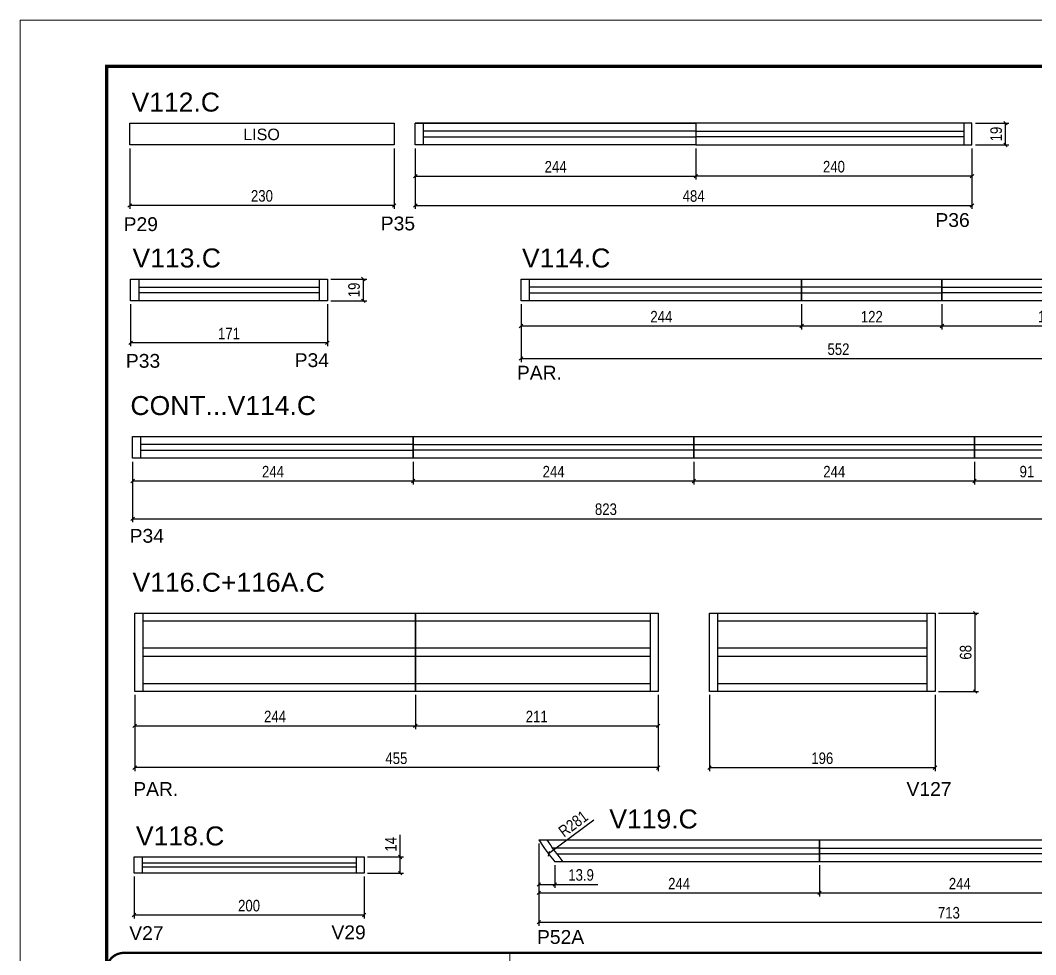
# Model space of a CAD drawing. Extents: x 2815 to 9069, y 548 to 5044.
# Drawn here: x 5999 to 6882, y 3083 to 3895 of the extents above; entities that cross this region are included whole.
import ezdxf
from ezdxf.enums import TextEntityAlignment as Align

# ---------------------------------------------------------------- set-up
doc = ezdxf.new("R2010")
doc.units = 0
doc.linetypes.add('CONTINUO', pattern=[0])
doc.linetypes.add('DASHED', pattern=[0.75, 0.5, -0.25])
for name, color, linetype in [('5', 5, 'Continuous'), ('COTA', 241, 'Continuous'), ('Cotas', 1, 'Continuous'), ('NOMENCLATURA', 7, 'Continuous'), ('Painéis', 200, 'Continuous'), ('SARR_2.2x7', 40, 'Continuous'), ('SARR_EDITAR', 141, 'Continuous')]:
    doc.layers.add(name, color=color, linetype=linetype)
for name, color, linetype, lineweight in [('Escoras', 2, 'Continuous', 25), ('Folhas', 255, 'Continuous', 9), ('Romaneio', 3, 'Continuous', 13), ('SARRAFO DE PRESSAO', 251, 'DASHED', 9)]:
    doc.layers.add(name, color=color, linetype=linetype, lineweight=lineweight)
doc.styles.add('ARIAL', font='arial.ttf')
doc.styles.add('COTA TECNICA-50', font='techl___.ttf', dxfattribs={"height": 10})
doc.styles.get("Standard").update_dxf_attribs({"font": 'arial.ttf'})
doc.dimstyles.new('COTA PAINEL-50', dxfattribs={"dimtxt": 10, "dimasz": 3, "dimexe": 3, "dimexo": 3, "dimgap": 3, "dimtad": 1, "dimdec": 1, "dimzin": 12, "dimdsep": 46, "dimtxsty": 'COTA TECNICA-50', "dimblk1": 'OBLIQUE', "dimblk2": 'OBLIQUE', "dimsah": 1, "dimcen": 0.9, "dimclrd": 4, "dimclre": 4, "dimclrt": 240, "dimadec": 1, "dimazin": 3, "dimtfac": 1, "dimtdec": 1, "dimtmove": 0, "dimatfit": 3, "dimfxl": 1, "dimtolj": 1, "dimtzin": 12, "dimarcsym": 0})

# ---------------------------------------------------------------- blocks, each defined once
blk = doc.blocks.new('9999999999')
at = {"color": 30, "linetype": 'CONTINUO'}
blk.add_line((98564.56, 34230.21), (98564.56, 34429.45), dxfattribs=at)
at = {"color": 30, "linetype": 'CONTINUO', "const_width": 2}
blk.add_lwpolyline([(99583.98, 34230.21), (99583.98, 34414.45, 0.414214), (99568.98, 34429.45), (98228.98, 34429.45, 0.414214), (98213.98, 34414.45), (98213.98, 34245.21, 0.414214), (98228.98, 34230.21), (99583.98, 34230.21)], format="xyb", dxfattribs=at)
at = {"layer": 'Folhas'}
blk.add_lwpolyline([(98138.98, 34190.21), (99623.98, 34190.21), (99623.98, 35240.21), (98138.98, 35240.21)], close=True, dxfattribs=at)
at = {"layer": 'Folhas', "color": 30, "const_width": 3}
blk.add_lwpolyline([(98213.98, 34230.21), (99583.98, 34230.21), (99583.98, 35200.21), (98213.98, 35200.21)], close=True, dxfattribs=at)
blk = doc.blocks.new('_Oblique')
at = {"color": 0, "linetype": 'ByBlock', "lineweight": -2}
blk.add_line((-0.5, -0.5), (0.5, 0.5), dxfattribs=at)
blk = doc.blocks.new('*D569')
at = {"layer": 'COTA', "color": 4, "linetype": 'ByBlock', "lineweight": -2, "transparency": 16777216}
for p, q in [((6094.07, 3783.55), (6094.07, 3731.02)), ((6324.07, 3783.55), (6324.07, 3731.02)), ((6324.07, 3734.02), (6094.07, 3734.02))]:
    blk.add_line(p, q, dxfattribs=at)
at = {"layer": 'Defpoints', "color": 0, "linetype": 'ByBlock', "transparency": 16777216}
for p in [(6094.07, 3786.55), (6324.07, 3786.55), (6094.07, 3734.02)]:
    blk.add_point(p, dxfattribs=at)
at = {"layer": 'COTA', "color": 4, "linetype": 'ByBlock', "lineweight": -2, "transparency": 16777216, "xscale": 3, "yscale": 3, "zscale": 3, "rotation": 180}
blk.add_blockref('_Oblique', (6094.07, 3734.02), dxfattribs=at)
at = {"layer": 'COTA', "color": 4, "linetype": 'ByBlock', "lineweight": -2, "transparency": 16777216, "xscale": 3, "yscale": 3, "zscale": 3}
blk.add_blockref('_Oblique', (6324.07, 3734.02), dxfattribs=at)
at = {"layer": 'COTA', "color": 240, "linetype": 'ByBlock', "transparency": 16777216, "insert": (6209.07, 3742.24), "char_height": 10, "attachment_point": 5, "style": 'COTA TECNICA-50'}
blk.add_mtext('\\A1;230', dxfattribs=at)
blk = doc.blocks.new('*D570')
at = {"layer": 'COTA', "color": 4, "linetype": 'ByBlock', "lineweight": -2, "transparency": 16777216}
for p, q in [((6586.38, 3783.55), (6586.38, 3756.52)), ((6826.38, 3783.55), (6826.38, 3756.52)), ((6826.38, 3759.52), (6586.38, 3759.52))]:
    blk.add_line(p, q, dxfattribs=at)
at = {"layer": 'Defpoints', "color": 0, "linetype": 'ByBlock', "transparency": 16777216}
for p in [(6586.38, 3786.55), (6826.38, 3786.55), (6586.38, 3759.52)]:
    blk.add_point(p, dxfattribs=at)
at = {"layer": 'COTA', "color": 4, "linetype": 'ByBlock', "lineweight": -2, "transparency": 16777216, "xscale": 3, "yscale": 3, "zscale": 3, "rotation": 180}
blk.add_blockref('_Oblique', (6586.38, 3759.52), dxfattribs=at)
at = {"layer": 'COTA', "color": 4, "linetype": 'ByBlock', "lineweight": -2, "transparency": 16777216, "xscale": 3, "yscale": 3, "zscale": 3}
blk.add_blockref('_Oblique', (6826.38, 3759.52), dxfattribs=at)
at = {"layer": 'COTA', "color": 240, "linetype": 'ByBlock', "transparency": 16777216, "insert": (6706.38, 3767.62), "char_height": 10, "attachment_point": 5, "style": 'COTA TECNICA-50'}
blk.add_mtext('\\A1;240', dxfattribs=at)
blk = doc.blocks.new('*D494')
at = {"layer": 'COTA', "color": 4, "linetype": 'ByBlock', "lineweight": -2, "transparency": 16777216}
for p, q in [((6342.38, 3783.55), (6342.38, 3756.52)), ((6586.38, 3783.55), (6586.38, 3756.52)), ((6342.38, 3759.52), (6586.38, 3759.52))]:
    blk.add_line(p, q, dxfattribs=at)
at = {"layer": 'Defpoints', "color": 0, "linetype": 'ByBlock', "transparency": 16777216}
for p in [(6342.38, 3786.55), (6586.38, 3786.55), (6586.38, 3759.52)]:
    blk.add_point(p, dxfattribs=at)
at = {"layer": 'COTA', "color": 4, "linetype": 'ByBlock', "lineweight": -2, "transparency": 16777216, "xscale": 3, "yscale": 3, "zscale": 3, "rotation": 180}
blk.add_blockref('_Oblique', (6342.38, 3759.52), dxfattribs=at)
at = {"layer": 'COTA', "color": 4, "linetype": 'ByBlock', "lineweight": -2, "transparency": 16777216, "xscale": 3, "yscale": 3, "zscale": 3}
blk.add_blockref('_Oblique', (6586.38, 3759.52), dxfattribs=at)
at = {"layer": 'COTA', "color": 240, "linetype": 'ByBlock', "transparency": 16777216, "insert": (6464.38, 3767.59), "char_height": 10, "attachment_point": 5, "style": 'COTA TECNICA-50'}
blk.add_mtext('\\A1;244', dxfattribs=at)
blk = doc.blocks.new('*D495')
at = {"layer": 'Defpoints', "color": 0, "linetype": 'ByBlock', "transparency": 16777216}
for p in [(6342.38, 3786.55), (6826.38, 3786.55), (6826.38, 3734.02)]:
    blk.add_point(p, dxfattribs=at)
at = {"layer": 'Romaneio', "color": 4, "linetype": 'ByBlock', "lineweight": -2, "transparency": 16777216}
for p, q in [((6342.38, 3783.55), (6342.38, 3731.02)), ((6826.38, 3783.55), (6826.38, 3731.02)), ((6342.38, 3734.02), (6826.38, 3734.02))]:
    blk.add_line(p, q, dxfattribs=at)
at = {"layer": 'Romaneio', "color": 4, "linetype": 'ByBlock', "lineweight": -2, "transparency": 16777216, "xscale": 3, "yscale": 3, "zscale": 3, "rotation": 180}
blk.add_blockref('_Oblique', (6342.38, 3734.02), dxfattribs=at)
at = {"layer": 'Romaneio', "color": 4, "linetype": 'ByBlock', "lineweight": -2, "transparency": 16777216, "xscale": 3, "yscale": 3, "zscale": 3}
blk.add_blockref('_Oblique', (6826.38, 3734.02), dxfattribs=at)
at = {"layer": 'Romaneio', "color": 240, "linetype": 'ByBlock', "transparency": 16777216, "insert": (6584.38, 3742.12), "char_height": 10, "attachment_point": 5, "style": 'COTA TECNICA-50'}
blk.add_mtext('\\A1;484', dxfattribs=at)
blk = doc.blocks.new('*D497')
at = {"layer": 'COTA', "color": 4, "linetype": 'ByBlock', "lineweight": -2, "transparency": 16777216}
for p, q in [((6434.3, 3648.02), (6434.3, 3626.19)), ((6678.3, 3648.02), (6678.3, 3626.19)), ((6434.3, 3629.19), (6678.3, 3629.19))]:
    blk.add_line(p, q, dxfattribs=at)
at = {"layer": 'Defpoints', "color": 0, "linetype": 'ByBlock', "transparency": 16777216}
for p in [(6434.3, 3651.02), (6678.3, 3651.02), (6678.3, 3629.19)]:
    blk.add_point(p, dxfattribs=at)
at = {"layer": 'COTA', "color": 4, "linetype": 'ByBlock', "lineweight": -2, "transparency": 16777216, "xscale": 3, "yscale": 3, "zscale": 3, "rotation": 180}
blk.add_blockref('_Oblique', (6434.3, 3629.19), dxfattribs=at)
at = {"layer": 'COTA', "color": 4, "linetype": 'ByBlock', "lineweight": -2, "transparency": 16777216, "xscale": 3, "yscale": 3, "zscale": 3}
blk.add_blockref('_Oblique', (6678.3, 3629.19), dxfattribs=at)
at = {"layer": 'COTA', "color": 240, "linetype": 'ByBlock', "transparency": 16777216, "insert": (6556.3, 3637.26), "char_height": 10, "attachment_point": 5, "style": 'COTA TECNICA-50'}
blk.add_mtext('\\A1;244', dxfattribs=at)
blk = doc.blocks.new('*D498')
at = {"layer": 'COTA', "color": 4, "linetype": 'ByBlock', "lineweight": -2, "transparency": 16777216}
for p, q in [((6678.3, 3648.02), (6678.3, 3626.19)), ((6800.3, 3648.02), (6800.3, 3626.19)), ((6678.3, 3629.19), (6800.3, 3629.19))]:
    blk.add_line(p, q, dxfattribs=at)
at = {"layer": 'Defpoints', "color": 0, "linetype": 'ByBlock', "transparency": 16777216}
for p in [(6678.3, 3651.02), (6800.3, 3651.02), (6800.3, 3629.19)]:
    blk.add_point(p, dxfattribs=at)
at = {"layer": 'COTA', "color": 4, "linetype": 'ByBlock', "lineweight": -2, "transparency": 16777216, "xscale": 3, "yscale": 3, "zscale": 3, "rotation": 180}
blk.add_blockref('_Oblique', (6678.3, 3629.19), dxfattribs=at)
at = {"layer": 'COTA', "color": 4, "linetype": 'ByBlock', "lineweight": -2, "transparency": 16777216, "xscale": 3, "yscale": 3, "zscale": 3}
blk.add_blockref('_Oblique', (6800.3, 3629.19), dxfattribs=at)
at = {"layer": 'COTA', "color": 240, "linetype": 'ByBlock', "transparency": 16777216, "insert": (6739.3, 3637.25), "char_height": 10, "attachment_point": 5, "style": 'COTA TECNICA-50'}
blk.add_mtext('\\A1;122', dxfattribs=at)
blk = doc.blocks.new('*D499')
at = {"layer": 'COTA', "color": 4, "linetype": 'ByBlock', "lineweight": -2, "transparency": 16777216}
for p, q in [((6800.3, 3648.02), (6800.3, 3626.19)), ((6986.3, 3648.02), (6986.3, 3626.19)), ((6800.3, 3629.19), (6986.3, 3629.19))]:
    blk.add_line(p, q, dxfattribs=at)
at = {"layer": 'Defpoints', "color": 0, "linetype": 'ByBlock', "transparency": 16777216}
for p in [(6800.3, 3651.02), (6986.3, 3651.02), (6986.3, 3629.19)]:
    blk.add_point(p, dxfattribs=at)
at = {"layer": 'COTA', "color": 4, "linetype": 'ByBlock', "lineweight": -2, "transparency": 16777216, "xscale": 3, "yscale": 3, "zscale": 3, "rotation": 180}
blk.add_blockref('_Oblique', (6800.3, 3629.19), dxfattribs=at)
at = {"layer": 'COTA', "color": 4, "linetype": 'ByBlock', "lineweight": -2, "transparency": 16777216, "xscale": 3, "yscale": 3, "zscale": 3}
blk.add_blockref('_Oblique', (6986.3, 3629.19), dxfattribs=at)
at = {"layer": 'COTA', "color": 240, "linetype": 'ByBlock', "transparency": 16777216, "insert": (6893.3, 3637.32), "char_height": 10, "attachment_point": 5, "style": 'COTA TECNICA-50'}
blk.add_mtext('\\A1;186', dxfattribs=at)
blk = doc.blocks.new('*D500')
at = {"layer": 'Defpoints', "color": 0, "linetype": 'ByBlock', "transparency": 16777216}
for p in [(6434.3, 3651.02), (6986.3, 3651.02), (6986.3, 3600.85)]:
    blk.add_point(p, dxfattribs=at)
at = {"layer": 'Romaneio', "color": 4, "linetype": 'ByBlock', "lineweight": -2, "transparency": 16777216}
for p, q in [((6434.3, 3648.02), (6434.3, 3597.85)), ((6986.3, 3648.02), (6986.3, 3597.85)), ((6434.3, 3600.85), (6986.3, 3600.85))]:
    blk.add_line(p, q, dxfattribs=at)
at = {"layer": 'Romaneio', "color": 4, "linetype": 'ByBlock', "lineweight": -2, "transparency": 16777216, "xscale": 3, "yscale": 3, "zscale": 3, "rotation": 180}
blk.add_blockref('_Oblique', (6434.3, 3600.85), dxfattribs=at)
at = {"layer": 'Romaneio', "color": 4, "linetype": 'ByBlock', "lineweight": -2, "transparency": 16777216, "xscale": 3, "yscale": 3, "zscale": 3}
blk.add_blockref('_Oblique', (6986.3, 3600.85), dxfattribs=at)
at = {"layer": 'Romaneio', "color": 240, "linetype": 'ByBlock', "transparency": 16777216, "insert": (6710.3, 3608.96), "char_height": 10, "attachment_point": 5, "style": 'COTA TECNICA-50'}
blk.add_mtext('\\A1;552', dxfattribs=at)
blk = doc.blocks.new('*D508')
at = {"layer": 'COTA', "color": 4, "linetype": 'ByBlock', "lineweight": -2, "transparency": 16777216}
for p, q in [((6097.87, 3150.57), (6097.87, 3114.09)), ((6297.87, 3150.57), (6297.87, 3114.09)), ((6297.87, 3117.09), (6097.87, 3117.09))]:
    blk.add_line(p, q, dxfattribs=at)
at = {"layer": 'Defpoints', "color": 0, "linetype": 'ByBlock', "transparency": 16777216}
for p in [(6097.87, 3153.57), (6297.87, 3153.57), (6097.87, 3117.09)]:
    blk.add_point(p, dxfattribs=at)
at = {"layer": 'COTA', "color": 4, "linetype": 'ByBlock', "lineweight": -2, "transparency": 16777216, "xscale": 3, "yscale": 3, "zscale": 3, "rotation": 180}
blk.add_blockref('_Oblique', (6097.87, 3117.09), dxfattribs=at)
at = {"layer": 'COTA', "color": 4, "linetype": 'ByBlock', "lineweight": -2, "transparency": 16777216, "xscale": 3, "yscale": 3, "zscale": 3}
blk.add_blockref('_Oblique', (6297.87, 3117.09), dxfattribs=at)
at = {"layer": 'COTA', "color": 240, "linetype": 'ByBlock', "transparency": 16777216, "insert": (6197.87, 3125.19), "char_height": 10, "attachment_point": 5, "style": 'COTA TECNICA-50'}
blk.add_mtext('\\A1;200', dxfattribs=at)
blk = doc.blocks.new('*D509')
at = {"layer": 'Defpoints', "color": 0, "linetype": 'ByBlock', "transparency": 16777216}
for p in [(6297.87, 3167.57), (6329.21, 3167.57), (6297.87, 3153.57)]:
    blk.add_point(p, dxfattribs=at)
at = {"layer": 'Romaneio', "color": 4, "linetype": 'ByBlock', "lineweight": -2, "transparency": 16777216}
for p, q in [((6329.21, 3167.57), (6329.21, 3186.68)), ((6300.87, 3167.57), (6332.21, 3167.57)), ((6329.21, 3153.57), (6329.21, 3167.57)), ((6300.87, 3153.57), (6332.21, 3153.57))]:
    blk.add_line(p, q, dxfattribs=at)
at = {"layer": 'Romaneio', "color": 4, "linetype": 'ByBlock', "lineweight": -2, "transparency": 16777216, "xscale": 3, "yscale": 3, "zscale": 3}
for p, rotation in [((6329.21, 3167.57), 90), ((6329.21, 3153.57), 270)]:
    blk.add_blockref('_Oblique', p, dxfattribs=dict(at, rotation=rotation))
at = {"layer": 'Romaneio', "color": 240, "linetype": 'ByBlock', "transparency": 16777216, "insert": (6321.13, 3178.63), "char_height": 10, "attachment_point": 5, "rotation": 90, "style": 'COTA TECNICA-50'}
blk.add_mtext('\\A1;14', dxfattribs=at)
blk = doc.blocks.new('*D511')
at = {"layer": 'Defpoints', "color": 0, "linetype": 'ByBlock', "transparency": 16777216}
for p in [(6449.79, 3182.32), (7162.79, 3163.32), (7162.79, 3110.8)]:
    blk.add_point(p, dxfattribs=at)
at = {"layer": 'Romaneio', "color": 4, "linetype": 'ByBlock', "lineweight": -2, "transparency": 16777216}
for p, q in [((6449.79, 3179.32), (6449.79, 3107.8)), ((7162.79, 3160.32), (7162.79, 3107.8)), ((6449.79, 3110.8), (7162.79, 3110.8))]:
    blk.add_line(p, q, dxfattribs=at)
at = {"layer": 'Romaneio', "color": 4, "linetype": 'ByBlock', "lineweight": -2, "transparency": 16777216, "xscale": 3, "yscale": 3, "zscale": 3, "rotation": 180}
blk.add_blockref('_Oblique', (6449.79, 3110.8), dxfattribs=at)
at = {"layer": 'Romaneio', "color": 4, "linetype": 'ByBlock', "lineweight": -2, "transparency": 16777216, "xscale": 3, "yscale": 3, "zscale": 3}
blk.add_blockref('_Oblique', (7162.79, 3110.8), dxfattribs=at)
at = {"layer": 'Romaneio', "color": 240, "linetype": 'ByBlock', "transparency": 16777216, "insert": (6806.29, 3119.02), "char_height": 10, "attachment_point": 5, "style": 'COTA TECNICA-50'}
blk.add_mtext('\\A1;713', dxfattribs=at)
blk = doc.blocks.new('*D273')
at = {"layer": 'Cotas', "color": 4, "linetype": 'ByBlock', "lineweight": -2, "transparency": 16777216}
for p, q in [((6829.38, 3805.55), (6858.5, 3805.55)), ((6855.5, 3786.55), (6855.5, 3805.55)), ((6829.38, 3786.55), (6858.5, 3786.55))]:
    blk.add_line(p, q, dxfattribs=at)
at = {"layer": 'Defpoints', "color": 0, "linetype": 'ByBlock', "transparency": 16777216}
for p in [(6826.38, 3805.55), (6855.5, 3805.55), (6826.38, 3786.55)]:
    blk.add_point(p, dxfattribs=at)
at = {"layer": 'Cotas', "color": 4, "linetype": 'ByBlock', "lineweight": -2, "transparency": 16777216, "xscale": 3, "yscale": 3, "zscale": 3}
for p, rotation in [((6855.5, 3805.55), 90), ((6855.5, 3786.55), 270)]:
    blk.add_blockref('_Oblique', p, dxfattribs=dict(at, rotation=rotation))
at = {"layer": 'Cotas', "color": 240, "linetype": 'ByBlock', "transparency": 16777216, "insert": (6847.41, 3796.05), "char_height": 10, "attachment_point": 5, "rotation": 90, "style": 'COTA TECNICA-50'}
blk.add_mtext('\\A1;19', dxfattribs=at)
blk = doc.blocks.new('*D274')
at = {"layer": 'COTA', "color": 4, "linetype": 'ByBlock', "lineweight": -2, "transparency": 16777216}
for p, q in [((6094.92, 3648.02), (6094.92, 3611.55)), ((6265.92, 3648.02), (6265.92, 3611.55)), ((6265.92, 3614.55), (6094.92, 3614.55))]:
    blk.add_line(p, q, dxfattribs=at)
at = {"layer": 'Defpoints', "color": 0, "linetype": 'ByBlock', "transparency": 16777216}
for p in [(6094.92, 3651.02), (6265.92, 3651.02), (6094.92, 3614.55)]:
    blk.add_point(p, dxfattribs=at)
at = {"layer": 'COTA', "color": 4, "linetype": 'ByBlock', "lineweight": -2, "transparency": 16777216, "xscale": 3, "yscale": 3, "zscale": 3, "rotation": 180}
blk.add_blockref('_Oblique', (6094.92, 3614.55), dxfattribs=at)
at = {"layer": 'COTA', "color": 4, "linetype": 'ByBlock', "lineweight": -2, "transparency": 16777216, "xscale": 3, "yscale": 3, "zscale": 3}
blk.add_blockref('_Oblique', (6265.92, 3614.55), dxfattribs=at)
at = {"layer": 'COTA', "color": 240, "linetype": 'ByBlock', "transparency": 16777216, "insert": (6180.42, 3622.62), "char_height": 10, "attachment_point": 5, "style": 'COTA TECNICA-50'}
blk.add_mtext('\\A1;171', dxfattribs=at)
blk = doc.blocks.new('*D275')
at = {"layer": 'Defpoints', "color": 0, "linetype": 'ByBlock', "transparency": 16777216}
for p in [(6265.92, 3670.02), (6297.26, 3670.02), (6265.92, 3651.02)]:
    blk.add_point(p, dxfattribs=at)
at = {"layer": 'Romaneio', "color": 4, "linetype": 'ByBlock', "lineweight": -2, "transparency": 16777216}
for p, q in [((6268.92, 3670.02), (6300.26, 3670.02)), ((6297.26, 3651.02), (6297.26, 3670.02)), ((6268.92, 3651.02), (6300.26, 3651.02))]:
    blk.add_line(p, q, dxfattribs=at)
at = {"layer": 'Romaneio', "color": 4, "linetype": 'ByBlock', "lineweight": -2, "transparency": 16777216, "xscale": 3, "yscale": 3, "zscale": 3}
for p, rotation in [((6297.26, 3670.02), 90), ((6297.26, 3651.02), 270)]:
    blk.add_blockref('_Oblique', p, dxfattribs=dict(at, rotation=rotation))
at = {"layer": 'Romaneio', "color": 240, "linetype": 'ByBlock', "transparency": 16777216, "insert": (6289.17, 3660.52), "char_height": 10, "attachment_point": 5, "rotation": 90, "style": 'COTA TECNICA-50'}
blk.add_mtext('\\A1;19', dxfattribs=at)
blk = doc.blocks.new('*D276')
at = {"layer": 'Cotas', "color": 4, "linetype": 'ByBlock', "lineweight": -2, "transparency": 16777216}
for p, q in [((6828.63, 3511.13), (6828.63, 3491.45)), ((6919.63, 3511.13), (6919.63, 3491.45)), ((6828.63, 3494.45), (6919.63, 3494.45))]:
    blk.add_line(p, q, dxfattribs=at)
at = {"layer": 'Defpoints', "color": 0, "linetype": 'ByBlock', "transparency": 16777216}
for p in [(6828.63, 3514.13), (6919.63, 3514.13), (6919.63, 3494.45)]:
    blk.add_point(p, dxfattribs=at)
at = {"layer": 'Cotas', "color": 4, "linetype": 'ByBlock', "lineweight": -2, "transparency": 16777216, "xscale": 3, "yscale": 3, "zscale": 3, "rotation": 180}
blk.add_blockref('_Oblique', (6828.63, 3494.45), dxfattribs=at)
at = {"layer": 'Cotas', "color": 4, "linetype": 'ByBlock', "lineweight": -2, "transparency": 16777216, "xscale": 3, "yscale": 3, "zscale": 3}
blk.add_blockref('_Oblique', (6919.63, 3494.45), dxfattribs=at)
at = {"layer": 'Cotas', "color": 240, "linetype": 'ByBlock', "transparency": 16777216, "insert": (6874.13, 3502.54), "char_height": 10, "attachment_point": 5, "style": 'COTA TECNICA-50'}
blk.add_mtext('\\A1;91', dxfattribs=at)
blk = doc.blocks.new('*D277')
at = {"layer": 'COTA', "color": 4, "linetype": 'ByBlock', "lineweight": -2, "transparency": 16777216}
for p, q in [((6096.63, 3511.13), (6096.63, 3491.45)), ((6340.63, 3511.13), (6340.63, 3491.45)), ((6096.63, 3494.45), (6340.63, 3494.45))]:
    blk.add_line(p, q, dxfattribs=at)
at = {"layer": 'Defpoints', "color": 0, "linetype": 'ByBlock', "transparency": 16777216}
for p in [(6096.63, 3514.13), (6340.63, 3514.13), (6340.63, 3494.45)]:
    blk.add_point(p, dxfattribs=at)
at = {"layer": 'COTA', "color": 4, "linetype": 'ByBlock', "lineweight": -2, "transparency": 16777216, "xscale": 3, "yscale": 3, "zscale": 3, "rotation": 180}
blk.add_blockref('_Oblique', (6096.63, 3494.45), dxfattribs=at)
at = {"layer": 'COTA', "color": 4, "linetype": 'ByBlock', "lineweight": -2, "transparency": 16777216, "xscale": 3, "yscale": 3, "zscale": 3}
blk.add_blockref('_Oblique', (6340.63, 3494.45), dxfattribs=at)
at = {"layer": 'COTA', "color": 240, "linetype": 'ByBlock', "transparency": 16777216, "insert": (6218.63, 3502.52), "char_height": 10, "attachment_point": 5, "style": 'COTA TECNICA-50'}
blk.add_mtext('\\A1;244', dxfattribs=at)
blk = doc.blocks.new('*D278')
at = {"layer": 'COTA', "color": 4, "linetype": 'ByBlock', "lineweight": -2, "transparency": 16777216}
for p, q in [((6340.63, 3511.13), (6340.63, 3491.45)), ((6584.63, 3511.13), (6584.63, 3491.45)), ((6340.63, 3494.45), (6584.63, 3494.45))]:
    blk.add_line(p, q, dxfattribs=at)
at = {"layer": 'Defpoints', "color": 0, "linetype": 'ByBlock', "transparency": 16777216}
for p in [(6340.63, 3514.13), (6584.63, 3514.13), (6584.63, 3494.45)]:
    blk.add_point(p, dxfattribs=at)
at = {"layer": 'COTA', "color": 4, "linetype": 'ByBlock', "lineweight": -2, "transparency": 16777216, "xscale": 3, "yscale": 3, "zscale": 3, "rotation": 180}
blk.add_blockref('_Oblique', (6340.63, 3494.45), dxfattribs=at)
at = {"layer": 'COTA', "color": 4, "linetype": 'ByBlock', "lineweight": -2, "transparency": 16777216, "xscale": 3, "yscale": 3, "zscale": 3}
blk.add_blockref('_Oblique', (6584.63, 3494.45), dxfattribs=at)
at = {"layer": 'COTA', "color": 240, "linetype": 'ByBlock', "transparency": 16777216, "insert": (6462.63, 3502.52), "char_height": 10, "attachment_point": 5, "style": 'COTA TECNICA-50'}
blk.add_mtext('\\A1;244', dxfattribs=at)
blk = doc.blocks.new('*D279')
at = {"layer": 'Defpoints', "color": 0, "linetype": 'ByBlock', "transparency": 16777216}
for p in [(6096.63, 3514.13), (6919.63, 3514.13), (6919.63, 3461.6)]:
    blk.add_point(p, dxfattribs=at)
at = {"layer": 'Romaneio', "color": 4, "linetype": 'ByBlock', "lineweight": -2, "transparency": 16777216}
for p, q in [((6096.63, 3511.13), (6096.63, 3458.6)), ((6919.63, 3511.13), (6919.63, 3458.6)), ((6096.63, 3461.6), (6919.63, 3461.6))]:
    blk.add_line(p, q, dxfattribs=at)
at = {"layer": 'Romaneio', "color": 4, "linetype": 'ByBlock', "lineweight": -2, "transparency": 16777216, "xscale": 3, "yscale": 3, "zscale": 3, "rotation": 180}
blk.add_blockref('_Oblique', (6096.63, 3461.6), dxfattribs=at)
at = {"layer": 'Romaneio', "color": 4, "linetype": 'ByBlock', "lineweight": -2, "transparency": 16777216, "xscale": 3, "yscale": 3, "zscale": 3}
blk.add_blockref('_Oblique', (6919.63, 3461.6), dxfattribs=at)
at = {"layer": 'Romaneio', "color": 240, "linetype": 'ByBlock', "transparency": 16777216, "insert": (6508.13, 3469.85), "char_height": 10, "attachment_point": 5, "style": 'COTA TECNICA-50'}
blk.add_mtext('\\A1;823', dxfattribs=at)
blk = doc.blocks.new('*D80')
at = {"layer": 'COTA', "color": 4, "linetype": 'ByBlock', "lineweight": -2, "transparency": 16777216}
for p, q in [((6584.63, 3511.13), (6584.63, 3491.45)), ((6828.63, 3511.13), (6828.63, 3491.45)), ((6584.63, 3494.45), (6828.63, 3494.45))]:
    blk.add_line(p, q, dxfattribs=at)
at = {"layer": 'Defpoints', "color": 0, "linetype": 'ByBlock', "transparency": 16777216}
for p in [(6584.63, 3514.13), (6828.63, 3514.13), (6828.63, 3494.45)]:
    blk.add_point(p, dxfattribs=at)
at = {"layer": 'COTA', "color": 4, "linetype": 'ByBlock', "lineweight": -2, "transparency": 16777216, "xscale": 3, "yscale": 3, "zscale": 3, "rotation": 180}
blk.add_blockref('_Oblique', (6584.63, 3494.45), dxfattribs=at)
at = {"layer": 'COTA', "color": 4, "linetype": 'ByBlock', "lineweight": -2, "transparency": 16777216, "xscale": 3, "yscale": 3, "zscale": 3}
blk.add_blockref('_Oblique', (6828.63, 3494.45), dxfattribs=at)
at = {"layer": 'COTA', "color": 240, "linetype": 'ByBlock', "transparency": 16777216, "insert": (6706.63, 3502.52), "char_height": 10, "attachment_point": 5, "style": 'COTA TECNICA-50'}
blk.add_mtext('\\A1;244', dxfattribs=at)
blk = doc.blocks.new('*D414')
at = {"layer": 'Cotas', "color": 4, "linetype": 'ByBlock', "lineweight": -2, "transparency": 16777216}
for p, q in [((6797.23, 3379.47), (6832.06, 3379.47)), ((6829.06, 3311.47), (6829.06, 3379.47)), ((6797.23, 3311.47), (6832.06, 3311.47))]:
    blk.add_line(p, q, dxfattribs=at)
at = {"layer": 'Defpoints', "color": 0, "linetype": 'ByBlock', "transparency": 16777216}
for p in [(6794.23, 3379.47), (6829.06, 3379.47), (6794.23, 3311.47)]:
    blk.add_point(p, dxfattribs=at)
at = {"layer": 'Cotas', "color": 4, "linetype": 'ByBlock', "lineweight": -2, "transparency": 16777216, "xscale": 3, "yscale": 3, "zscale": 3}
for p, rotation in [((6829.06, 3379.47), 90), ((6829.06, 3311.47), 270)]:
    blk.add_blockref('_Oblique', p, dxfattribs=dict(at, rotation=rotation))
at = {"layer": 'Cotas', "color": 240, "linetype": 'ByBlock', "transparency": 16777216, "insert": (6820.93, 3345.47), "char_height": 10, "attachment_point": 5, "rotation": 90, "style": 'COTA TECNICA-50'}
blk.add_mtext('\\A1;68', dxfattribs=at)
blk = doc.blocks.new('*D415')
at = {"layer": 'Cotas', "color": 4, "linetype": 'ByBlock', "lineweight": -2, "transparency": 16777216}
for p, q in [((6098.46, 3308.47), (6098.46, 3278.62)), ((6342.46, 3308.47), (6342.46, 3278.62)), ((6098.46, 3281.62), (6342.46, 3281.62))]:
    blk.add_line(p, q, dxfattribs=at)
at = {"layer": 'Defpoints', "color": 0, "linetype": 'ByBlock', "transparency": 16777216}
for p in [(6098.46, 3311.47), (6342.46, 3311.47), (6342.46, 3281.62)]:
    blk.add_point(p, dxfattribs=at)
at = {"layer": 'Cotas', "color": 4, "linetype": 'ByBlock', "lineweight": -2, "transparency": 16777216, "xscale": 3, "yscale": 3, "zscale": 3, "rotation": 180}
blk.add_blockref('_Oblique', (6098.46, 3281.62), dxfattribs=at)
at = {"layer": 'Cotas', "color": 4, "linetype": 'ByBlock', "lineweight": -2, "transparency": 16777216, "xscale": 3, "yscale": 3, "zscale": 3}
blk.add_blockref('_Oblique', (6342.46, 3281.62), dxfattribs=at)
at = {"layer": 'Cotas', "color": 240, "linetype": 'ByBlock', "transparency": 16777216, "insert": (6220.46, 3289.7), "char_height": 10, "attachment_point": 5, "style": 'COTA TECNICA-50'}
blk.add_mtext('\\A1;244', dxfattribs=at)
blk = doc.blocks.new('*D416')
at = {"layer": 'Cotas', "color": 4, "linetype": 'ByBlock', "lineweight": -2, "transparency": 16777216}
for p, q in [((6342.46, 3308.47), (6342.46, 3278.62)), ((6553.46, 3308.47), (6553.46, 3278.62)), ((6342.46, 3281.62), (6553.46, 3281.62))]:
    blk.add_line(p, q, dxfattribs=at)
at = {"layer": 'Defpoints', "color": 0, "linetype": 'ByBlock', "transparency": 16777216}
for p in [(6342.46, 3311.47), (6553.46, 3311.47), (6553.46, 3281.62)]:
    blk.add_point(p, dxfattribs=at)
at = {"layer": 'Cotas', "color": 4, "linetype": 'ByBlock', "lineweight": -2, "transparency": 16777216, "xscale": 3, "yscale": 3, "zscale": 3, "rotation": 180}
blk.add_blockref('_Oblique', (6342.46, 3281.62), dxfattribs=at)
at = {"layer": 'Cotas', "color": 4, "linetype": 'ByBlock', "lineweight": -2, "transparency": 16777216, "xscale": 3, "yscale": 3, "zscale": 3}
blk.add_blockref('_Oblique', (6553.46, 3281.62), dxfattribs=at)
at = {"layer": 'Cotas', "color": 240, "linetype": 'ByBlock', "transparency": 16777216, "insert": (6447.96, 3289.68), "char_height": 10, "attachment_point": 5, "style": 'COTA TECNICA-50'}
blk.add_mtext('\\A1;211', dxfattribs=at)
blk = doc.blocks.new('*D417')
at = {"layer": 'Cotas', "color": 4, "linetype": 'ByBlock', "lineweight": -2, "transparency": 16777216}
for p, q in [((6598.23, 3308.47), (6598.23, 3242.21)), ((6794.23, 3308.47), (6794.23, 3242.21)), ((6598.23, 3245.21), (6794.23, 3245.21))]:
    blk.add_line(p, q, dxfattribs=at)
at = {"layer": 'Defpoints', "color": 0, "linetype": 'ByBlock', "transparency": 16777216}
for p in [(6598.23, 3311.47), (6794.23, 3311.47), (6794.23, 3245.21)]:
    blk.add_point(p, dxfattribs=at)
at = {"layer": 'Cotas', "color": 4, "linetype": 'ByBlock', "lineweight": -2, "transparency": 16777216, "xscale": 3, "yscale": 3, "zscale": 3, "rotation": 180}
blk.add_blockref('_Oblique', (6598.23, 3245.21), dxfattribs=at)
at = {"layer": 'Cotas', "color": 4, "linetype": 'ByBlock', "lineweight": -2, "transparency": 16777216, "xscale": 3, "yscale": 3, "zscale": 3}
blk.add_blockref('_Oblique', (6794.23, 3245.21), dxfattribs=at)
at = {"layer": 'Cotas', "color": 240, "linetype": 'ByBlock', "transparency": 16777216, "insert": (6696.23, 3253.34), "char_height": 10, "attachment_point": 5, "style": 'COTA TECNICA-50'}
blk.add_mtext('\\A1;196', dxfattribs=at)
blk = doc.blocks.new('*D133')
at = {"layer": 'Cotas', "color": 4, "linetype": 'ByBlock', "lineweight": -2, "transparency": 16777216}
for p, q in [((6098.46, 3308.47), (6098.46, 3242.21)), ((6553.46, 3308.47), (6553.46, 3242.21)), ((6553.46, 3245.21), (6098.46, 3245.21))]:
    blk.add_line(p, q, dxfattribs=at)
at = {"layer": 'Defpoints', "color": 0, "linetype": 'ByBlock', "transparency": 16777216}
for p in [(6098.46, 3311.47), (6553.46, 3311.47), (6098.46, 3245.21)]:
    blk.add_point(p, dxfattribs=at)
at = {"layer": 'Cotas', "color": 4, "linetype": 'ByBlock', "lineweight": -2, "transparency": 16777216, "xscale": 3, "yscale": 3, "zscale": 3, "rotation": 180}
blk.add_blockref('_Oblique', (6098.46, 3245.21), dxfattribs=at)
at = {"layer": 'Cotas', "color": 4, "linetype": 'ByBlock', "lineweight": -2, "transparency": 16777216, "xscale": 3, "yscale": 3, "zscale": 3}
blk.add_blockref('_Oblique', (6553.46, 3245.21), dxfattribs=at)
at = {"layer": 'Cotas', "color": 240, "linetype": 'ByBlock', "transparency": 16777216, "insert": (6325.96, 3253.32), "char_height": 10, "attachment_point": 5, "style": 'COTA TECNICA-50'}
blk.add_mtext('\\A1;455', dxfattribs=at)
blk = doc.blocks.new('*D134')
at = {"layer": 'COTA', "color": 4, "linetype": 'ByBlock', "lineweight": -2, "transparency": 16777216}
for p, q in [((6693.79, 3160.32), (6693.79, 3133.29)), ((6937.79, 3160.32), (6937.79, 3133.29)), ((6693.79, 3136.29), (6937.79, 3136.29))]:
    blk.add_line(p, q, dxfattribs=at)
at = {"layer": 'Defpoints', "color": 0, "linetype": 'ByBlock', "transparency": 16777216}
for p in [(6693.79, 3163.32), (6937.79, 3163.32), (6937.79, 3136.29)]:
    blk.add_point(p, dxfattribs=at)
at = {"layer": 'COTA', "color": 4, "linetype": 'ByBlock', "lineweight": -2, "transparency": 16777216, "xscale": 3, "yscale": 3, "zscale": 3, "rotation": 180}
blk.add_blockref('_Oblique', (6693.79, 3136.29), dxfattribs=at)
at = {"layer": 'COTA', "color": 4, "linetype": 'ByBlock', "lineweight": -2, "transparency": 16777216, "xscale": 3, "yscale": 3, "zscale": 3}
blk.add_blockref('_Oblique', (6937.79, 3136.29), dxfattribs=at)
at = {"layer": 'COTA', "color": 240, "linetype": 'ByBlock', "transparency": 16777216, "insert": (6815.79, 3144.37), "char_height": 10, "attachment_point": 5, "style": 'COTA TECNICA-50'}
blk.add_mtext('\\A1;244', dxfattribs=at)
blk = doc.blocks.new('*D418')
at = {"layer": 'Cotas', "color": 4, "linetype": 'ByBlock', "lineweight": -2, "transparency": 16777216}
for p, q in [((6449.79, 3179.32), (6449.79, 3133.29)), ((6693.79, 3160.32), (6693.79, 3133.29)), ((6449.79, 3136.29), (6693.79, 3136.29))]:
    blk.add_line(p, q, dxfattribs=at)
at = {"layer": 'Defpoints', "color": 0, "linetype": 'ByBlock', "transparency": 16777216}
for p in [(6449.79, 3182.32), (6693.79, 3163.32), (6693.79, 3136.29)]:
    blk.add_point(p, dxfattribs=at)
at = {"layer": 'Cotas', "color": 4, "linetype": 'ByBlock', "lineweight": -2, "transparency": 16777216, "xscale": 3, "yscale": 3, "zscale": 3, "rotation": 180}
blk.add_blockref('_Oblique', (6449.79, 3136.29), dxfattribs=at)
at = {"layer": 'Cotas', "color": 4, "linetype": 'ByBlock', "lineweight": -2, "transparency": 16777216, "xscale": 3, "yscale": 3, "zscale": 3}
blk.add_blockref('_Oblique', (6693.79, 3136.29), dxfattribs=at)
at = {"layer": 'Cotas', "color": 240, "linetype": 'ByBlock', "transparency": 16777216, "insert": (6571.79, 3144.37), "char_height": 10, "attachment_point": 5, "style": 'COTA TECNICA-50'}
blk.add_mtext('\\A1;244', dxfattribs=at)
blk = doc.blocks.new('*D419')
at = {"layer": 'Cotas', "color": 4, "linetype": 'ByBlock', "lineweight": -2, "transparency": 16777216}
for p, q in [((6449.79, 3179.32), (6449.79, 3140.62)), ((6463.72, 3160.32), (6463.72, 3140.62)), ((6449.79, 3143.62), (6463.72, 3143.62)), ((6463.72, 3143.62), (6501.18, 3143.62))]:
    blk.add_line(p, q, dxfattribs=at)
at = {"layer": 'Defpoints', "color": 0, "linetype": 'ByBlock', "transparency": 16777216}
for p in [(6449.79, 3182.32), (6463.72, 3163.32), (6449.79, 3143.62)]:
    blk.add_point(p, dxfattribs=at)
at = {"layer": 'Cotas', "color": 4, "linetype": 'ByBlock', "lineweight": -2, "transparency": 16777216, "xscale": 3, "yscale": 3, "zscale": 3, "rotation": 180}
blk.add_blockref('_Oblique', (6449.79, 3143.62), dxfattribs=at)
at = {"layer": 'Cotas', "color": 4, "linetype": 'ByBlock', "lineweight": -2, "transparency": 16777216, "xscale": 3, "yscale": 3, "zscale": 3}
blk.add_blockref('_Oblique', (6463.72, 3143.62), dxfattribs=at)
at = {"layer": 'Cotas', "color": 240, "linetype": 'ByBlock', "transparency": 16777216, "insert": (6486.52, 3151.87), "char_height": 10, "attachment_point": 5, "style": 'COTA TECNICA-50'}
blk.add_mtext('\\A1;13.9', dxfattribs=at)
blk = doc.blocks.new('*D420')
at = {"layer": 'Defpoints', "color": 0, "linetype": 'ByBlock', "transparency": 16777216}
for p in [(6683.17, 3338.82), (6458.34, 3170.26)]:
    blk.add_point(p, dxfattribs=at)
at = {"layer": 'Escoras', "color": 4, "linetype": 'ByBlock', "lineweight": -2, "transparency": 16777216}
blk.add_line((6497.54, 3199.65), (6458.34, 3170.26), dxfattribs=at)
at = {"layer": 'Escoras', "color": 4, "linetype": 'ByBlock', "lineweight": -2, "transparency": 16777216, "xscale": 3, "yscale": 3, "zscale": 3, "rotation": 216.8597075922746}
blk.add_blockref('_Oblique', (6458.34, 3170.26), dxfattribs=at)
at = {"layer": 'Escoras', "color": 240, "linetype": 'ByBlock', "transparency": 16777216, "insert": (6479.71, 3196.4), "char_height": 10, "attachment_point": 5, "rotation": 36.85971, "style": 'COTA TECNICA-50'}
blk.add_mtext('\\A1;R281', dxfattribs=at)
blk = doc.blocks.new('*D166')
at = {"layer": 'Defpoints', "color": 0, "linetype": 'ByBlock', "transparency": 16777216}
for p in [(6866.61, 3243.72), (6700.1, 2484.3)]:
    blk.add_point(p, dxfattribs=at)
at = {"layer": 'Escoras', "color": 4, "linetype": 'ByBlock', "lineweight": -2, "transparency": 16777216}
blk.add_line((6712.09, 2538.98), (6700.1, 2484.3), dxfattribs=at)
at = {"layer": 'Escoras', "color": 4, "linetype": 'ByBlock', "lineweight": -2, "transparency": 16777216, "xscale": 3, "yscale": 3, "zscale": 3, "rotation": 257.6337825742483}
blk.add_blockref('_Oblique', (6700.1, 2484.3), dxfattribs=at)
at = {"layer": 'Escoras', "color": 240, "linetype": 'ByBlock', "transparency": 16777216, "insert": (6698.82, 2516.3), "char_height": 10, "attachment_point": 5, "rotation": 77.63378, "style": 'COTA TECNICA-50'}
blk.add_mtext('\\A1;R777.5', dxfattribs=at)

msp = doc.modelspace()

# ---------------------------------------------------------------- linework, layer by layer
at = {"layer": 'Painéis', "linetype": 'Continuous'}
for points in [[(6094.07, 3805.55), (6324.07, 3805.55), (6324.07, 3786.55), (6094.07, 3786.55)], [(6342.38, 3805.55), (6586.38, 3805.55), (6586.38, 3786.55), (6342.38, 3786.55)], [(6094.92, 3670.02), (6265.92, 3670.02), (6265.92, 3651.02), (6094.92, 3651.02)], [(6434.3, 3670.02), (6678.3, 3670.02), (6678.3, 3651.02), (6434.3, 3651.02)], [(6678.3, 3670.02), (6800.3, 3670.02), (6800.3, 3651.02), (6678.3, 3651.02)], [(6800.3, 3670.02), (6986.3, 3670.02), (6986.3, 3651.02), (6800.3, 3651.02)], [(6096.63, 3533.13), (6340.63, 3533.13), (6340.63, 3514.13), (6096.63, 3514.13)], [(6340.63, 3533.13), (6584.63, 3533.13), (6584.63, 3514.13), (6340.63, 3514.13)], [(6584.63, 3533.13), (6828.63, 3533.13), (6828.63, 3514.13), (6584.63, 3514.13)], [(6828.63, 3533.13), (6919.63, 3533.13), (6919.63, 3514.13), (6828.63, 3514.13)], [(6098.46, 3379.47), (6342.46, 3379.47), (6342.46, 3311.47), (6098.46, 3311.47)], [(6342.46, 3379.47), (6553.46, 3379.47), (6553.46, 3311.47), (6342.46, 3311.47)], [(6598.23, 3379.47), (6794.23, 3379.47), (6794.23, 3311.47), (6598.23, 3311.47)], [(6693.79, 3182.32), (6937.79, 3182.32), (6937.79, 3163.32), (6693.79, 3163.32)], [(6097.87, 3167.57), (6297.87, 3167.57), (6297.87, 3153.57), (6097.87, 3153.57)]]:
    msp.add_lwpolyline(points, close=True, dxfattribs=at)
for points in [[(6586.38, 3805.55), (6586.38, 3786.55), (6826.38, 3786.55), (6826.38, 3805.55), (6342.38, 3805.55)], [(6449.79, 3182.32), (6693.79, 3182.32), (6693.79, 3163.32), (6463.72, 3163.32)]]:
    msp.add_lwpolyline(points, dxfattribs=at)
msp.add_arc((6683.17, 3338.82), 281, 213.84441, 218.64954, dxfattribs=at)
at = {"layer": 'SARR_2.2x7', "linetype": 'Continuous'}
for p, q in [((6349.38, 3805.55), (6349.38, 3786.55)), ((6819.38, 3805.55), (6819.38, 3786.55)), ((6586.38, 3798.55), (6349.38, 3798.55)), ((6586.38, 3798.55), (6819.38, 3798.55)), ((6349.38, 3793.55), (6586.38, 3793.55)), ((6819.38, 3793.55), (6586.38, 3793.55)), ((6101.92, 3670.02), (6101.92, 3651.02)), ((6258.92, 3670.02), (6258.92, 3651.02)), ((6441.3, 3670.02), (6441.3, 3651.02)), ((6101.92, 3663.02), (6258.92, 3663.02)), ((6258.92, 3658.02), (6101.92, 3658.02)), ((6678.3, 3663.02), (6441.3, 3663.02)), ((6441.3, 3658.02), (6678.3, 3658.02)), ((6800.3, 3663.02), (6678.3, 3663.02)), ((6678.3, 3658.02), (6800.3, 3658.02)), ((6800.3, 3663.02), (6979.3, 3663.02)), ((6979.3, 3658.02), (6800.3, 3658.02)), ((6103.63, 3533.13), (6103.63, 3514.13)), ((6340.63, 3526.13), (6103.63, 3526.13)), ((6340.63, 3526.13), (6584.63, 3526.13)), ((6584.63, 3526.13), (6828.63, 3526.13)), ((6828.63, 3526.13), (6912.63, 3526.13)), ((6103.63, 3521.13), (6340.63, 3521.13)), ((6584.63, 3521.13), (6340.63, 3521.13)), ((6828.63, 3521.13), (6584.63, 3521.13)), ((6912.63, 3521.13), (6828.63, 3521.13)), ((6105.46, 3379.47), (6105.46, 3311.47)), ((6342.46, 3372.47), (6105.46, 3372.47)), ((6546.46, 3372.47), (6342.46, 3372.47)), ((6546.46, 3379.47), (6546.46, 3311.47)), ((6605.23, 3379.47), (6605.23, 3311.47)), ((6787.23, 3372.47), (6605.23, 3372.47)), ((6787.23, 3379.47), (6787.23, 3311.47)), ((6342.46, 3348.97), (6105.46, 3348.97)), ((6546.46, 3348.97), (6342.46, 3348.97)), ((6787.23, 3348.97), (6605.23, 3348.97)), ((6342.46, 3341.97), (6105.46, 3341.97)), ((6546.46, 3341.97), (6342.46, 3341.97)), ((6787.23, 3341.97), (6605.23, 3341.97)), ((6105.46, 3318.47), (6342.46, 3318.47)), ((6342.46, 3318.47), (6546.46, 3318.47)), ((6605.23, 3318.47), (6787.23, 3318.47)), ((6693.79, 3175.32), (6461.64, 3175.32)), ((6465.3, 3170.32), (6693.79, 3170.32)), ((6693.79, 3175.32), (6937.79, 3175.32)), ((6937.79, 3170.32), (6693.79, 3170.32)), ((6104.87, 3167.57), (6104.87, 3153.57)), ((6290.87, 3167.57), (6290.87, 3153.57))]:
    msp.add_line(p, q, dxfattribs=at)
msp.add_arc((6690.17, 3338.82), 281, 213.84441, 218.64954, dxfattribs=at)
at = {"layer": 'SARR_EDITAR', "linetype": 'Continuous'}
for p, q in [((6104.87, 3162.57), (6290.87, 3162.57)), ((6290.87, 3158.57), (6104.87, 3158.57))]:
    msp.add_line(p, q, dxfattribs=at)

# ---------------------------------------------------------------- block references
at = {"layer": 'SARRAFO DE PRESSAO', "color": 6, "linetype": 'ByBlock'}
msp.add_blockref('9999999999', (-92139.99, -31345.27), dxfattribs=at)

# ---------------------------------------------------------------- texts
at = {"layer": '5', "linetype": 'Continuous'}
for s, p in [('P36', (6794.59, 3715.29)), ('P29', (6088.83, 3711.7)), ('P35', (6312.38, 3712.32)), ('P33', (6090.77, 3592.86)), ('P34', (6237.54, 3593.47)), ('PAR.', (6430.75, 3582.6)), ('P34', (6094.04, 3440.75)), ('PAR.', (6097.19, 3220.66)), ('V127', (6769.47, 3220.66)), ('V27', (6093.72, 3095.4)), ('V29', (6269.49, 3096.02)), ('P52A', (6448.21, 3092.01))]:
    msp.add_text(s, height=12, rotation=359.99996, dxfattribs=at).set_placement(p)
at = {"layer": 'NOMENCLATURA', "linetype": 'Continuous'}
for s, p in [('V112.C', (6095.7, 3815.57)), ('V113.C', (6096.55, 3680.04)), ('V114.C', (6435.13, 3680.04)), ('CONT...V114.C', (6094.74, 3551.76)), ('V116.C+116A.C', (6096.58, 3398.1)), ('V119.C', (6511.09, 3192.34)), ('V118.C', (6099.49, 3177.59))]:
    msp.add_text(s, height=16.5, dxfattribs=at).set_placement(p)
at = {"layer": 'Romaneio', "color": 7, "style": 'ARIAL'}
msp.add_text('LISO', height=10, dxfattribs=at).set_placement((6208.72, 3795.74), align=Align.MIDDLE_CENTER)

# ---------------------------------------------------------------- dimensions: what is measured, and where the dimension line sits
at = {"layer": 'COTA', "linetype": 'ByBlock'}
for base, p1, p2, picture, middle in [((6094.07, 3734.02), (6324.07, 3786.55), (6094.07, 3786.55), '*D569', (6209.07, 3742.24)), ((6586.38, 3759.52), (6826.38, 3786.55), (6586.38, 3786.55), '*D570', (6706.38, 3767.62)), ((6094.92, 3614.55), (6265.92, 3651.02), (6094.92, 3651.02), '*D274', (6180.42, 3622.62)), ((6097.87, 3117.09), (6297.87, 3153.57), (6097.87, 3153.57), '*D508', (6197.87, 3125.19))]:
    dim = msp.add_linear_dim(base=base, p1=p1, p2=p2, dimstyle='COTA PAINEL-50', override={"dimarcsym": 1}, dxfattribs=at)
    dim.commit()
    dim.dimension.update_dxf_attribs({"geometry": picture, "text_midpoint": middle})
for p1, p2, distance, picture, middle in [((6342.38, 3786.55), (6586.38, 3786.55), -27.03, '*D494', (6464.38, 3767.59)), ((6434.3, 3651.02), (6678.3, 3651.02), -21.83, '*D497', (6556.3, 3637.26)), ((6678.3, 3651.02), (6800.3, 3651.02), -21.83, '*D498', (6739.3, 3637.25)), ((6800.3, 3651.02), (6986.3, 3651.02), -21.83, '*D499', (6893.3, 3637.32)), ((6096.63, 3514.13), (6340.63, 3514.13), -19.68, '*D277', (6218.63, 3502.52)), ((6340.63, 3514.13), (6584.63, 3514.13), -19.68, '*D278', (6462.63, 3502.52)), ((6584.63, 3514.13), (6828.63, 3514.13), -19.68, '*D80', (6706.63, 3502.52)), ((6693.79, 3163.32), (6937.79, 3163.32), -27.03, '*D134', (6815.79, 3144.37))]:
    dim = msp.add_aligned_dim(p1=p1, p2=p2, distance=distance, dimstyle='COTA PAINEL-50', override={"dimarcsym": 1}, dxfattribs=at)
    dim.commit()
    dim.dimension.update_dxf_attribs({"geometry": picture, "text_midpoint": middle})
at = {"layer": 'Cotas', "linetype": 'ByBlock'}
for base, p1, p2, picture, middle in [((6855.5, 3805.55), (6826.38, 3786.55), (6826.38, 3805.55), '*D273', (6847.41, 3796.05)), ((6829.06, 3379.47), (6794.23, 3311.47), (6794.23, 3379.47), '*D414', (6820.93, 3345.47))]:
    dim = msp.add_linear_dim(base=base, p1=p1, p2=p2, angle=90, dimstyle='COTA PAINEL-50', override={"dimarcsym": 1}, dxfattribs=at)
    dim.commit()
    dim.dimension.update_dxf_attribs({"geometry": picture, "text_midpoint": middle})
for base, p1, p2, picture, middle in [((6919.63, 3494.45), (6828.63, 3514.13), (6919.63, 3514.13), '*D276', (6874.13, 3502.54)), ((6342.46, 3281.62), (6098.46, 3311.47), (6342.46, 3311.47), '*D415', (6220.46, 3289.7)), ((6098.46, 3245.21), (6553.46, 3311.47), (6098.46, 3311.47), '*D133', (6325.96, 3253.32)), ((6553.46, 3281.62), (6342.46, 3311.47), (6553.46, 3311.47), '*D416', (6447.96, 3289.68)), ((6794.23, 3245.21), (6598.23, 3311.47), (6794.23, 3311.47), '*D417', (6696.23, 3253.34)), ((6693.79, 3136.29), (6449.79, 3182.32), (6693.79, 3163.32), '*D418', (6571.79, 3144.37))]:
    dim = msp.add_linear_dim(base=base, p1=p1, p2=p2, dimstyle='COTA PAINEL-50', override={"dimarcsym": 1}, dxfattribs=at)
    dim.commit()
    dim.dimension.update_dxf_attribs({"geometry": picture, "text_midpoint": middle})
dim = msp.add_linear_dim(base=(6449.79, 3143.62), p1=(6463.72, 3163.32), p2=(6449.79, 3182.32), dimstyle='COTA PAINEL-50', override={"dimarcsym": 1}, dxfattribs=at)
dim.commit()
dim.dimension.update_dxf_attribs({"geometry": '*D419', "text_midpoint": (6486.52, 3143.62), "dimtype": 160})
at = {"layer": 'Escoras', "linetype": 'ByBlock'}
for center, mpoint, picture, middle in [((6683.17, 3338.82), (6458.34, 3170.26), '*D420', (6484.57, 3189.92)), ((6866.61, 3243.72), (6700.1, 2484.3), '*D166', (6706.74, 2514.57))]:
    dim = msp.add_radius_dim(center=center, mpoint=mpoint, dimstyle='COTA PAINEL-50', override={"dimarcsym": 1}, dxfattribs=at)
    dim.commit()
    dim.dimension.update_dxf_attribs({"geometry": picture, "text_midpoint": middle, "dimtype": 164})
at = {"layer": 'Romaneio', "linetype": 'ByBlock'}
for base, p1, p2, picture, middle in [((6826.38, 3734.02), (6342.38, 3786.55), (6826.38, 3786.55), '*D495', (6584.38, 3742.12)), ((6986.3, 3600.85), (6434.3, 3651.02), (6986.3, 3651.02), '*D500', (6710.3, 3608.96)), ((6919.63, 3461.6), (6096.63, 3514.13), (6919.63, 3514.13), '*D279', (6508.13, 3469.85)), ((7162.79, 3110.8), (6449.79, 3182.32), (7162.79, 3163.32), '*D511', (6806.29, 3119.02))]:
    dim = msp.add_linear_dim(base=base, p1=p1, p2=p2, dimstyle='COTA PAINEL-50', override={"dimarcsym": 1}, dxfattribs=at)
    dim.commit()
    dim.dimension.update_dxf_attribs({"geometry": picture, "text_midpoint": middle})
for base, p1, p2, picture, middle in [((6297.26, 3670.02), (6265.92, 3651.02), (6265.92, 3670.02), '*D275', (6289.17, 3660.52)), ((6329.21, 3167.57), (6297.87, 3153.57), (6297.87, 3167.57), '*D509', (6321.13, 3178.63))]:
    dim = msp.add_linear_dim(base=base, p1=p1, p2=p2, angle=90, dimstyle='COTA PAINEL-50', override={"dimarcsym": 1}, dxfattribs=at)
    dim.commit()
    dim.dimension.update_dxf_attribs({"geometry": picture, "text_midpoint": middle})

doc.saveas('drawing.dxf')
